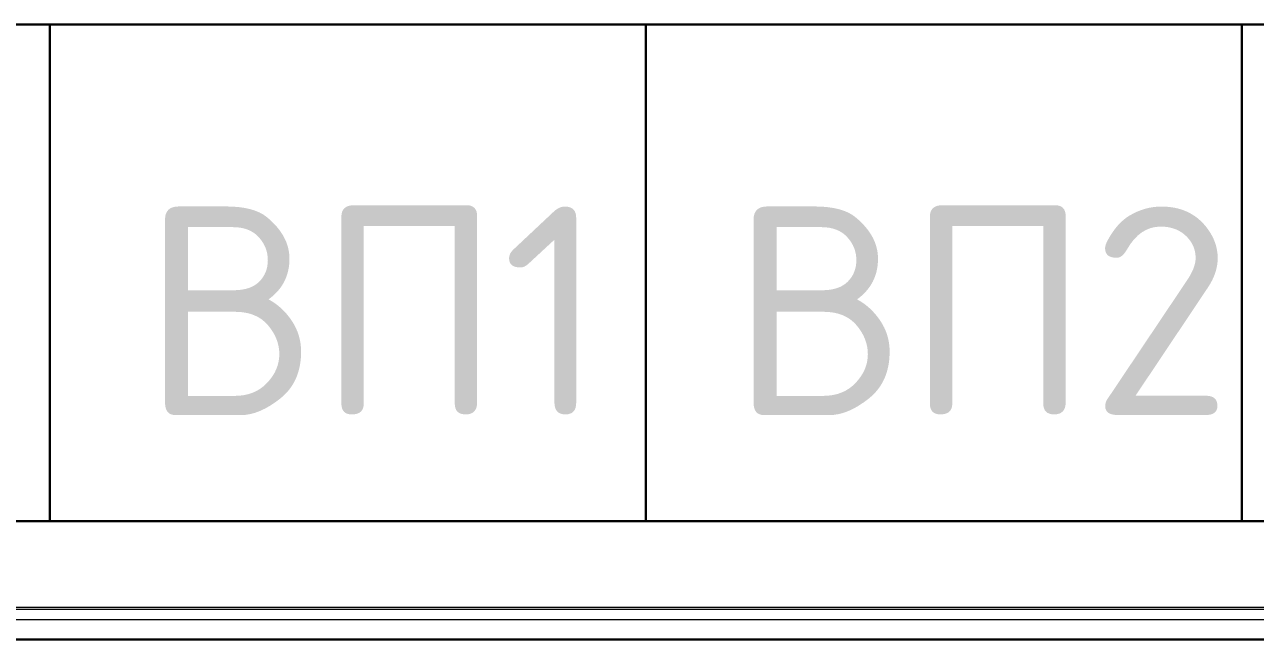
# Model space of a CAD drawing. Header units: millimetres. Extents: x -42533 to 645315, y 3457 to 82611.
# Drawn here: x 21240 to 22479, y 53107 to 53726 of the extents above; entities that cross this region are included whole.
import ezdxf

# ---------------------------------------------------------------- set-up
doc = ezdxf.new("R2010")
doc.units = ezdxf.units.MM
for name, color, linetype, lineweight in [('!_ЭОМ_Розетки', 5, 'Continuous', 30), ('Стены несущие', 7, 'Continuous', 30), ('Стены отделка', 7, 'Continuous', 30), ('Стены штриховка', 7, 'Continuous', 9), ('ШТРИХОВКА', 252, 'Continuous', 15), ('ЭОМ_Кабель Быт. розеток', 5, 'Continuous', 30)]:
    doc.layers.add(name, color=color, linetype=linetype, lineweight=lineweight)
doc.styles.add('ISOC-NORM', font='isocpeur.ttf')

# ---------------------------------------------------------------- blocks, each defined once
blk = doc.blocks.new('1 этаж')
at = {"layer": 'Стены несущие', "color": 8}
blk.add_line((329.578, 20820.244), (-5652.854, 20820.244), dxfattribs=at)
at = {"layer": 'Стены отделка', "color": 8, "lineweight": 9}
for p, q in [((-197.288, 20852.244), (-5778.587, 20852.244)), ((-5790.587, 20840.244), (-185.288, 20840.244))]:
    blk.add_line(p, q, dxfattribs=at)
at = {"layer": 'Стены штриховка', "color": 8}
blk.add_line((-195.288, 20850.244), (-5780.587, 20850.244), dxfattribs=at)

msp = doc.modelspace()

# ---------------------------------------------------------------- linework, layer by layer
at = {"layer": 'ЭОМ_Кабель Быт. розеток'}
for points in [[(20665.5, 53226.1), (21265.5, 53226.1), (21265.5, 53726.1), (20665.5, 53726.1)], [(21265.5, 53226.1), (21865.5, 53226.1), (21865.5, 53726.1), (21265.5, 53726.1)], [(21865.5, 53226.1), (22465.5, 53226.1), (22465.5, 53726.1), (21865.5, 53726.1)], [(22465.5, 53226.1), (23065.5, 53226.1), (23065.5, 53726.1), (22465.5, 53726.1)]]:
    msp.add_lwpolyline(points, close=True, dxfattribs=at)

# ---------------------------------------------------------------- block references
at = {"layer": 'ШТРИХОВКА'}
msp.add_blockref('1 этаж', (26191.6, 32286.7), dxfattribs=at)

# ---------------------------------------------------------------- texts
at = {"layer": '!_ЭОМ_Розетки', "color": 7, "char_height": 210, "attachment_point": 1, "style": 'ISOC-NORM'}
for s, insert, width in [('\\pxql;{\\C5;ВП1}', (21358.6, 53542.8), 506.922), ('\\pxql;{\\C5;ВП2}', (21951.1, 53542.8), 514.413)]:
    msp.add_mtext(s, dxfattribs=dict(at, insert=insert, width=width))

doc.saveas('drawing.dxf')
